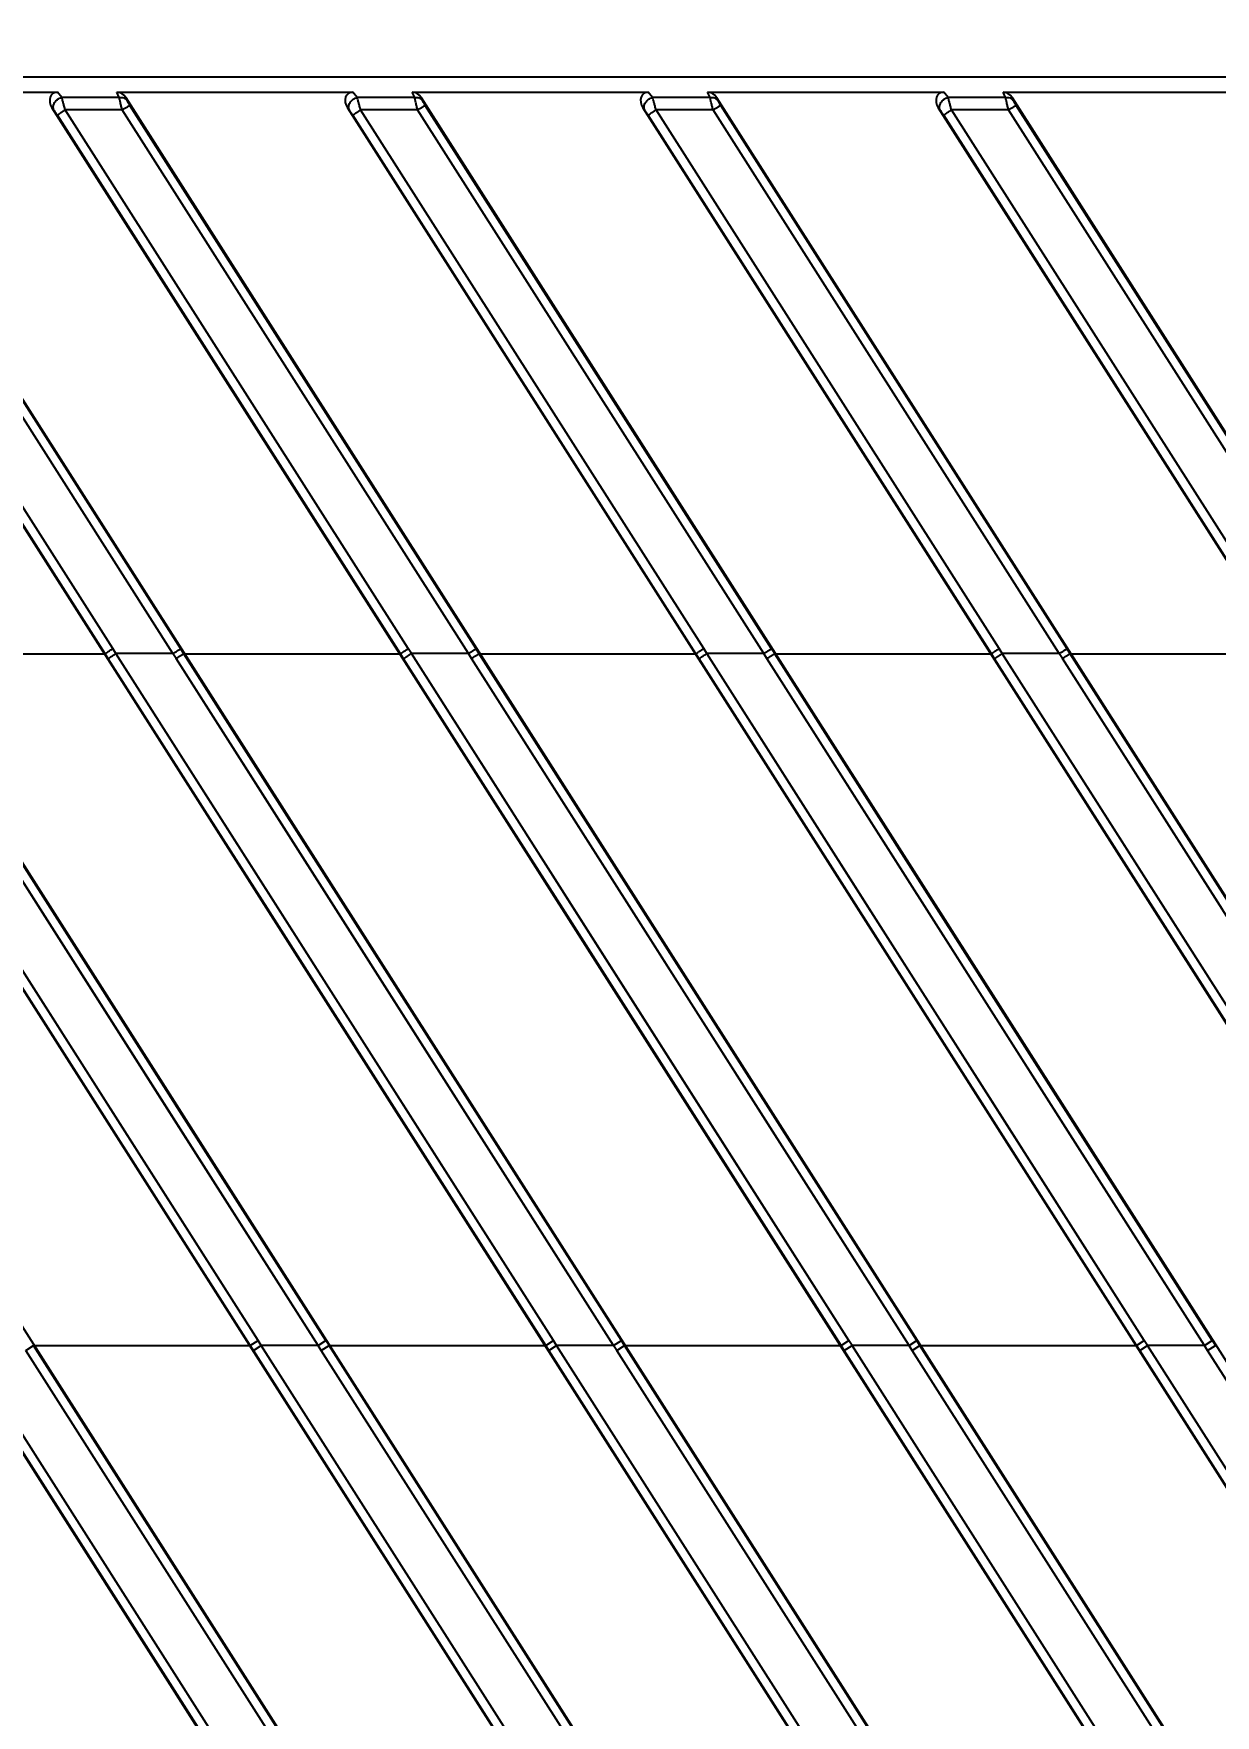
# Model space of a CAD drawing. Header units: millimetres. Extents: x 3299 to 14264, y 1863 to 5555.
# Drawn here: x 4923.2 to 4961.6, y 2785.8 to 2840.4 of the extents above; entities that cross this region are included whole.
import ezdxf

# ---------------------------------------------------------------- set-up
doc = ezdxf.new("R2010")
doc.units = ezdxf.units.MM
doc.layers.add('细实线', color=7, linetype='Continuous', lineweight=18)
doc.styles.add('工程字', font='gbenor.shx', dxfattribs={"bigfont": 'gbcbig.shx'})
doc.dimstyles.new('ISO-200', dxfattribs={"dimtxt": 15, "dimasz": 5, "dimexe": 2, "dimexo": 1, "dimgap": 2, "dimtad": 1, "dimdsep": 46, "dimtxsty": '工程字', "dimcen": 2.5, "dimclrd": 3, "dimclre": 3, "dimclrt": 6, "dimadec": 0, "dimazin": 0, "dimtfac": 1, "dimtmove": 0, "dimatfit": 3, "dimfxl": 1, "dimarcsym": 0})

# ---------------------------------------------------------------- blocks, each defined once
blk = doc.blocks.new('*D156')
at = {"layer": 'Defpoints', "color": 0, "transparency": 16777216}
for p in [(5011.326, 2864.654), (4481.326, 2814.023), (5011.326, 2814.023)]:
    blk.add_point(p, dxfattribs=at)
at = {"layer": '细实线', "color": 3, "lineweight": -2, "transparency": 16777216}
for p, q in [((4481.326, 2815.023), (4481.326, 2866.654)), ((5011.326, 2815.023), (5011.326, 2866.654)), ((4486.326, 2864.654), (5006.326, 2864.654))]:
    blk.add_line(p, q, dxfattribs=at)
at = {"layer": '细实线', "color": 3, "transparency": 16777216}
for points in [[(4486.326, 2865.488), (4486.326, 2863.821), (4481.326, 2864.654)], [(5006.326, 2865.488), (5006.326, 2863.821), (5011.326, 2864.654)]]:
    blk.add_solid(points, dxfattribs=at)
at = {"layer": '细实线', "color": 6, "lineweight": 5, "transparency": 16777216, "insert": (4746.326, 2874.154), "char_height": 15, "attachment_point": 5, "style": '工程字'}
blk.add_mtext('530', dxfattribs=at)
blk = doc.blocks.new('*D157')
at = {"layer": 'Defpoints', "color": 0, "transparency": 16777216}
for p in [(5029.826, 2884.005), (4462.826, 2811.523), (5029.826, 2811.523)]:
    blk.add_point(p, dxfattribs=at)
at = {"layer": '细实线', "color": 3, "lineweight": -2, "transparency": 16777216}
for p, q in [((4462.826, 2812.523), (4462.826, 2886.005)), ((5029.826, 2812.523), (5029.826, 2886.005)), ((4467.826, 2884.005), (5024.826, 2884.005))]:
    blk.add_line(p, q, dxfattribs=at)
at = {"layer": '细实线', "color": 3, "transparency": 16777216}
for points in [[(4467.826, 2884.839), (4467.826, 2883.172), (4462.826, 2884.005)], [(5024.826, 2884.839), (5024.826, 2883.172), (5029.826, 2884.005)]]:
    blk.add_solid(points, dxfattribs=at)
at = {"layer": '细实线', "color": 6, "lineweight": 5, "transparency": 16777216, "insert": (4746.326, 2893.505), "char_height": 15, "attachment_point": 5, "style": '工程字'}
blk.add_mtext('567', dxfattribs=at)

msp = doc.modelspace()

# ---------------------------------------------------------------- linework, layer by layer
at = {"color": 7, "linetype": 'Continuous'}
for p, q in [((4446.32578, 2839.02311), (5046.32578, 2839.02311)), ((4897.3549, 2838.34497), (5045.74141, 2605.42481)), ((4906.95898, 2838.34497), (5045.74141, 2620.5002)), ((4916.27226, 2838.52373), (4923.94707, 2838.52373)), ((4916.56306, 2838.34497), (5045.74141, 2635.57559)), ((4927.95589, 2820.42355), (4916.69952, 2838.09251)), ((4924.08755, 2838.34876), (4923.94707, 2838.52373)), ((4925.95867, 2838.34876), (4924.08755, 2838.34876)), ((4925.87634, 2838.52373), (4933.55115, 2838.52373)), ((4925.95867, 2838.34876), (4925.87634, 2838.52373)), ((4926.21013, 2838.25362), (4926.16715, 2838.34497)), ((4926.16715, 2838.34497), (5045.74141, 2650.65098)), ((4937.55997, 2820.42355), (4926.3036, 2838.09251)), ((4933.69163, 2838.34876), (4933.55115, 2838.52373)), ((4935.56275, 2838.34876), (4933.69163, 2838.34876)), ((4935.48042, 2838.52373), (4943.15523, 2838.52373)), ((4935.56275, 2838.34876), (4935.48042, 2838.52373)), ((4935.77123, 2838.34497), (5045.74141, 2665.72636)), ((4935.81421, 2838.25362), (4935.77123, 2838.34497)), ((4947.16405, 2820.42355), (4935.90768, 2838.09251)), ((4943.29571, 2838.34876), (4943.15523, 2838.52373)), ((4945.16683, 2838.34876), (4943.29571, 2838.34876)), ((4945.0845, 2838.52373), (4952.75931, 2838.52373)), ((4945.16683, 2838.34876), (4945.0845, 2838.52373)), ((4945.37531, 2838.34497), (5045.74141, 2680.80175)), ((4945.41829, 2838.25362), (4945.37531, 2838.34497)), ((4956.76813, 2820.42355), (4945.51176, 2838.09251)), ((4952.8998, 2838.34876), (4952.75931, 2838.52373)), ((4954.77091, 2838.34876), (4952.8998, 2838.34876)), ((4954.68858, 2838.52373), (4962.3634, 2838.52373)), ((4954.77091, 2838.34876), (4954.68858, 2838.52373)), ((4955.02237, 2838.25362), (4954.97939, 2838.34497)), ((4954.97939, 2838.34497), (5045.74141, 2695.87714)), ((4966.37221, 2820.42355), (4955.11584, 2838.09251)), ((4894.95737, 2838.0138), (5045.22157, 2602.14625)), ((4904.56145, 2838.0138), (5045.22157, 2617.22164)), ((4914.16553, 2838.0138), (5045.22157, 2632.29703)), ((4925.49708, 2820.2623), (4914.34258, 2837.77136)), ((4925.74973, 2820.43693), (4914.59523, 2837.94599)), ((4927.70443, 2820.27703), (4916.44806, 2837.94599)), ((4923.83491, 2837.93247), (4923.76961, 2838.0138)), ((4923.76961, 2838.0138), (5045.22157, 2647.37241)), ((4935.10117, 2820.2623), (4923.94666, 2837.77136)), ((4926.05214, 2837.94599), (4924.19931, 2837.94599)), ((4935.35381, 2820.43693), (4924.19931, 2837.94599)), ((4937.30851, 2820.27703), (4926.05214, 2837.94599)), ((4933.43899, 2837.93247), (4933.37369, 2838.0138)), ((4933.37369, 2838.0138), (5045.22157, 2662.4478)), ((4944.70525, 2820.2623), (4933.55074, 2837.77136)), ((4935.65622, 2837.94599), (4933.80339, 2837.94599)), ((4944.95789, 2820.43693), (4933.80339, 2837.94599)), ((4946.91259, 2820.27703), (4935.65622, 2837.94599)), ((4943.04307, 2837.93247), (4942.97777, 2838.0138)), ((4942.97777, 2838.0138), (5045.22157, 2677.52319)), ((4954.30933, 2820.2623), (4943.15483, 2837.77136)), ((4945.2603, 2837.94599), (4943.40747, 2837.94599)), ((4954.56197, 2820.43693), (4943.40747, 2837.94599)), ((4956.51667, 2820.27703), (4945.2603, 2837.94599)), ((4952.64715, 2837.93247), (4952.58185, 2838.0138)), ((4952.58185, 2838.0138), (5045.22157, 2692.59858)), ((4963.91341, 2820.2623), (4952.75891, 2837.77136)), ((4954.86438, 2837.94599), (4953.01155, 2837.94599)), ((4964.16605, 2820.43693), (4953.01155, 2837.94599)), ((4966.12075, 2820.27703), (4954.86438, 2837.94599)), ((4930.21658, 2797.78013), (4915.99488, 2820.1024)), ((4930.46863, 2797.94082), (4916.24752, 2820.27703)), ((4932.42382, 2797.78013), (4918.20215, 2820.11712)), ((4923.4009, 2811.95182), (4918.20215, 2820.11712)), ((4932.67587, 2797.94072), (4918.45361, 2820.26375)), ((4923.65258, 2812.10355), (4918.45361, 2820.26375)), ((4925.48101, 2820.25206), (4918.48544, 2820.25206)), ((4925.48101, 2820.25206), (4925.49708, 2820.2623)), ((4925.59896, 2820.1024), (4925.49708, 2820.2623)), ((4939.82066, 2797.78013), (4925.59896, 2820.1024)), ((4925.8516, 2820.27703), (4925.74973, 2820.43693)), ((4927.70443, 2820.27703), (4925.8516, 2820.27703)), ((4931.0244, 2812.15242), (4925.8516, 2820.27703)), ((4940.07271, 2797.94082), (4925.8516, 2820.27703)), ((4927.80623, 2820.11712), (4927.70443, 2820.27703)), ((4942.0279, 2797.78013), (4927.80623, 2820.11712)), ((4928.05769, 2820.26375), (4927.95589, 2820.42355)), ((4928.08952, 2820.25206), (4928.05769, 2820.26375)), ((4942.27995, 2797.94072), (4928.05769, 2820.26375)), ((4935.08509, 2820.25206), (4928.08952, 2820.25206)), ((4935.08509, 2820.25206), (4935.10117, 2820.2623)), ((4935.20304, 2820.1024), (4935.10117, 2820.2623)), ((4949.42474, 2797.78013), (4935.20304, 2820.1024)), ((4935.45568, 2820.27703), (4935.35381, 2820.43693)), ((4937.30851, 2820.27703), (4935.45568, 2820.27703)), ((4949.67679, 2797.94082), (4935.45568, 2820.27703)), ((4937.41032, 2820.11712), (4937.30851, 2820.27703)), ((4951.63198, 2797.78013), (4937.41032, 2820.11712)), ((4942.60906, 2811.95182), (4937.41032, 2820.11712)), ((4937.66178, 2820.26375), (4937.55997, 2820.42355)), ((4937.6936, 2820.25206), (4937.66178, 2820.26375)), ((4951.88403, 2797.94072), (4937.66178, 2820.26375)), ((4942.86074, 2812.10355), (4937.66178, 2820.26375)), ((4944.68917, 2820.25206), (4937.6936, 2820.25206)), ((4944.68917, 2820.25206), (4944.70525, 2820.2623)), ((4944.80712, 2820.1024), (4944.70525, 2820.2623)), ((4949.98014, 2811.98286), (4944.80712, 2820.1024)), ((4959.02882, 2797.78013), (4944.80712, 2820.1024)), ((4945.05976, 2820.27703), (4944.95789, 2820.43693)), ((4946.91259, 2820.27703), (4945.05976, 2820.27703)), ((4959.28088, 2797.94082), (4945.05976, 2820.27703)), ((4950.23257, 2812.15242), (4945.05976, 2820.27703)), ((4947.0144, 2820.11712), (4946.91259, 2820.27703)), ((4961.23606, 2797.78013), (4947.0144, 2820.11712)), ((4952.21314, 2811.95182), (4947.0144, 2820.11712)), ((4947.26586, 2820.26375), (4947.16405, 2820.42355)), ((4947.29768, 2820.25206), (4947.26586, 2820.26375)), ((4961.48812, 2797.94072), (4947.26586, 2820.26375)), ((4952.46482, 2812.10355), (4947.26586, 2820.26375)), ((4954.29325, 2820.25206), (4947.29768, 2820.25206)), ((4954.29325, 2820.25206), (4954.30933, 2820.2623)), ((4954.4112, 2820.1024), (4954.30933, 2820.2623)), ((4968.6329, 2797.78013), (4954.4112, 2820.1024)), ((4959.58422, 2811.98286), (4954.4112, 2820.1024)), ((4954.66384, 2820.27703), (4954.56197, 2820.43693)), ((4956.51667, 2820.27703), (4954.66384, 2820.27703)), ((4968.88496, 2797.94082), (4954.66384, 2820.27703)), ((4959.83665, 2812.15242), (4954.66384, 2820.27703)), ((4956.61848, 2820.11712), (4956.51667, 2820.27703)), ((4970.84015, 2797.78013), (4956.61848, 2820.11712)), ((4961.81723, 2811.95182), (4956.61848, 2820.11712)), ((4956.86994, 2820.26375), (4956.76813, 2820.42355)), ((4956.90177, 2820.25206), (4956.86994, 2820.26375)), ((4971.0922, 2797.94072), (4956.86994, 2820.26375)), ((4962.0689, 2812.10355), (4956.86994, 2820.26375)), ((4963.89733, 2820.25206), (4956.90177, 2820.25206)), ((4927.90742, 2804.87374), (4923.4009, 2811.95182)), ((4928.15928, 2805.02989), (4923.65258, 2812.10355)), ((4935.52259, 2805.0874), (4931.0244, 2812.15242)), ((4947.11558, 2804.87374), (4942.60906, 2811.95182)), ((4947.36745, 2805.02989), (4942.86074, 2812.10355)), ((4954.47851, 2804.92225), (4949.98014, 2811.98286)), ((4954.73075, 2805.0874), (4950.23257, 2812.15242)), ((4956.71966, 2804.87374), (4952.21314, 2811.95182)), ((4956.97153, 2805.02989), (4952.46482, 2812.10355)), ((4964.08259, 2804.92225), (4959.58422, 2811.98286)), ((4964.33483, 2805.0874), (4959.83665, 2812.15242)), ((4932.42382, 2797.78013), (4927.90742, 2804.87374)), ((4932.67587, 2797.94072), (4928.15928, 2805.02989)), ((4939.82066, 2797.78013), (4935.27035, 2804.92225)), ((4940.07271, 2797.94082), (4935.52259, 2805.0874)), ((4942.0279, 2797.78013), (4937.5115, 2804.87374)), ((4949.42474, 2797.78013), (4944.87443, 2804.92225)), ((4949.67679, 2797.94082), (4945.12667, 2805.0874)), ((4951.63198, 2797.78013), (4947.11558, 2804.87374)), ((4951.88403, 2797.94072), (4947.36745, 2805.02989)), ((4959.02882, 2797.78013), (4954.47851, 2804.92225)), ((4959.28088, 2797.94082), (4954.73075, 2805.0874)), ((4961.23606, 2797.78013), (4956.71966, 2804.87374)), ((4961.48812, 2797.94072), (4956.97153, 2805.02989)), ((5004.83075, 2665.58396), (4920.7148, 2797.61956)), ((5005.0828, 2665.74454), (4920.96685, 2797.78013)), ((4922.92204, 2797.61956), (4923.1741, 2797.78013)), ((5004.83075, 2669.04864), (4922.92204, 2797.61956)), ((4923.1741, 2797.78013), (4930.21658, 2797.78013)), ((5005.0828, 2669.20921), (4923.1741, 2797.78013)), ((4930.21658, 2797.78013), (4930.46863, 2797.94082)), ((4930.31888, 2797.61956), (4930.21658, 2797.78013)), ((4930.31888, 2797.61956), (4930.57093, 2797.78013)), ((5004.83075, 2680.65935), (4930.31888, 2797.61956)), ((4930.57093, 2797.78013), (4930.46863, 2797.94082)), ((4932.42382, 2797.78013), (4930.57093, 2797.78013)), ((5005.0828, 2680.81992), (4930.57093, 2797.78013)), ((4932.42382, 2797.78013), (4932.67587, 2797.94072)), ((4932.52612, 2797.61956), (4932.42382, 2797.78013)), ((4932.52612, 2797.61956), (4932.77818, 2797.78013)), ((5004.83075, 2684.12403), (4932.52612, 2797.61956)), ((4932.77818, 2797.78013), (4932.67587, 2797.94072)), ((4932.77818, 2797.78013), (4939.82066, 2797.78013)), ((5005.0828, 2684.2846), (4932.77818, 2797.78013)), ((4939.82066, 2797.78013), (4940.07271, 2797.94082)), ((4939.92296, 2797.61956), (4939.82066, 2797.78013)), ((4939.92296, 2797.61956), (4940.17501, 2797.78013)), ((5004.83075, 2695.73473), (4939.92296, 2797.61956)), ((4940.17501, 2797.78013), (4940.07271, 2797.94082)), ((4942.0279, 2797.78013), (4940.17501, 2797.78013)), ((5005.0828, 2695.89531), (4940.17501, 2797.78013)), ((4942.0279, 2797.78013), (4942.27995, 2797.94072)), ((4942.1302, 2797.61956), (4942.0279, 2797.78013)), ((4942.1302, 2797.61956), (4942.38226, 2797.78013)), ((5004.83075, 2699.19941), (4942.1302, 2797.61956)), ((4942.38226, 2797.78013), (4942.27995, 2797.94072)), ((4942.38226, 2797.78013), (4949.42474, 2797.78013)), ((5005.0828, 2699.35999), (4942.38226, 2797.78013)), ((4949.42474, 2797.78013), (4949.67679, 2797.94082)), ((4949.52704, 2797.61956), (4949.42474, 2797.78013)), ((4949.52704, 2797.61956), (4949.7791, 2797.78013)), ((5004.83075, 2710.81012), (4949.52704, 2797.61956)), ((4949.7791, 2797.78013), (4949.67679, 2797.94082)), ((4951.63198, 2797.78013), (4949.7791, 2797.78013)), ((5005.0828, 2710.9707), (4949.7791, 2797.78013)), ((4951.63198, 2797.78013), (4951.88403, 2797.94072)), ((4951.73429, 2797.61956), (4951.63198, 2797.78013)), ((4951.73429, 2797.61956), (4951.98634, 2797.78013)), ((5004.83075, 2714.2748), (4951.73429, 2797.61956)), ((4951.98634, 2797.78013), (4951.88403, 2797.94072)), ((4951.98634, 2797.78013), (4959.02882, 2797.78013)), ((5005.0828, 2714.43538), (4951.98634, 2797.78013)), ((4959.02882, 2797.78013), (4959.28088, 2797.94082)), ((4959.13112, 2797.61956), (4959.02882, 2797.78013)), ((4959.13112, 2797.61956), (4959.38318, 2797.78013)), ((5004.83075, 2725.88551), (4959.13112, 2797.61956)), ((4959.38318, 2797.78013), (4959.28088, 2797.94082)), ((4961.23606, 2797.78013), (4959.38318, 2797.78013)), ((5005.0828, 2726.04609), (4959.38318, 2797.78013)), ((4961.23606, 2797.78013), (4961.48812, 2797.94072)), ((4961.33837, 2797.61956), (4961.23606, 2797.78013)), ((4961.33837, 2797.61956), (4961.59042, 2797.78013)), ((5004.83075, 2729.35019), (4961.33837, 2797.61956)), ((4961.59042, 2797.78013), (4961.48812, 2797.94072))]:
    msp.add_line(p, q, dxfattribs=at)
for points in [[(4923.45505, 2808.39297), (4918.71216, 2815.83737), (4915.99488, 2820.1024)], [(4923.70738, 2808.56028), (4918.96469, 2816.00934), (4916.24752, 2820.27703)], [(4935.27035, 2804.92225), (4930.77198, 2811.98286), (4928.31624, 2815.83737), (4925.59896, 2820.1024)], [(4937.5115, 2804.87374), (4933.00498, 2811.95182), (4930.53648, 2815.82893), (4927.80623, 2820.11712)], [(4935.55249, 2808.50006), (4930.78805, 2815.97823), (4928.05769, 2820.26375)], [(4944.87443, 2804.92225), (4940.37606, 2811.98286), (4937.92032, 2815.83737), (4935.20304, 2820.1024)], [(4945.12667, 2805.0874), (4940.62848, 2812.15242), (4938.17285, 2816.00934), (4935.45568, 2820.27703)], [(4930.46863, 2797.94082), (4925.91851, 2805.0874), (4923.70738, 2808.56028)], [(4930.21658, 2797.78013), (4925.66627, 2804.92225), (4923.45505, 2808.39297)], [(4942.27995, 2797.94072), (4937.76336, 2805.02989), (4935.55249, 2808.50006)]]:
    msp.add_lwpolyline(points, dxfattribs=at)
for centre, major_axis, ratio, start_param, end_param in [((4924.03136, 2838.16211), (-0.2343, 0.31404), 0.76533515, -0.51882817, 1.47454304), ((4925.92574, 2838.16211), (-0.14927, 0.34104), 0.80568351, -1.37965727, -0.33902978), ((4933.63544, 2838.16211), (-0.2343, 0.31404), 0.76533515, -0.51882817, 1.47454304), ((4935.52982, 2838.16211), (-0.14927, 0.34104), 0.80568351, -1.37965727, -0.33902978), ((4943.23952, 2838.16211), (-0.2343, 0.31404), 0.76533515, -0.51882817, 1.47454304), ((4945.1339, 2838.16211), (-0.14927, 0.34104), 0.80568351, -1.37965727, -0.33902978), ((4952.8436, 2838.16211), (-0.2343, 0.31404), 0.76533515, -0.51882817, 1.47454304), ((4954.73798, 2838.16211), (-0.14927, 0.34104), 0.80568351, -1.37965727, -0.33902978)]:
    msp.add_ellipse(centre, major_axis=major_axis, ratio=ratio, start_param=start_param, end_param=end_param, dxfattribs=at)
for points, knots in [([(4923.83491, 2837.93247), (4923.82536, 2837.95009), (4923.81151, 2837.98955), (4923.80863, 2838.0536), (4923.82293, 2838.11957), (4923.85329, 2838.18351), (4923.89773, 2838.24176), (4923.95361, 2838.29092), (4924.01755, 2838.32809), (4924.0641, 2838.34371), (4924.08755, 2838.34876)], [0, 0, 0, 0, 0.10844555, 0.2222064, 0.34283408, 0.47007702, 0.60223167, 0.73663362, 0.87019056, 1, 1, 1, 1]), ([(4924.19931, 2837.94599), (4924.18916, 2837.9858), (4924.1692, 2838.06268), (4924.13974, 2838.17163), (4924.11295, 2838.26617), (4924.09564, 2838.32354), (4924.08755, 2838.34876)], [0, 0, 0, 0, 0.29485547, 0.57001457, 0.80989987, 1, 1, 1, 1]), ([(4925.95867, 2838.34876), (4925.98346, 2838.35189), (4926.03292, 2838.35266), (4926.1036, 2838.3364), (4926.16497, 2838.3036), (4926.19722, 2838.27138), (4926.21013, 2838.25362)], [0, 0, 0, 0, 0.26668817, 0.52221526, 0.76582258, 1, 1, 1, 1]), ([(4926.05214, 2837.94599), (4926.04206, 2837.98553), (4926.02294, 2838.06203), (4925.9969, 2838.17086), (4925.97812, 2838.25385), (4925.96593, 2838.31156), (4925.96086, 2838.33701), (4925.95867, 2838.34876)], [0, 0, 0, 0, 0.29602193, 0.57205429, 0.81181228, 0.91325389, 1, 1, 1, 1]), ([(4926.05214, 2837.94599), (4926.06738, 2837.95567), (4926.09735, 2837.97456), (4926.14117, 2838.0017), (4926.18205, 2838.02651), (4926.21369, 2838.04527), (4926.23654, 2838.05848), (4926.25143, 2838.06693), (4926.26468, 2838.07425), (4926.27616, 2838.08039), (4926.28579, 2838.0853), (4926.29348, 2838.08895), (4926.29867, 2838.09114), (4926.30183, 2838.09216), (4926.30307, 2838.09245), (4926.3036, 2838.09251)], [0, 0, 0, 0, 0.18590398, 0.36479896, 0.53070948, 0.6782195, 0.74352371, 0.80245516, 0.85454367, 0.89935516, 0.93653682, 0.96580983, 0.98696961, 0.99449233, 1, 1, 1, 1]), ([(4926.3036, 2838.09251), (4926.29398, 2838.10762), (4926.27546, 2838.13722), (4926.24972, 2838.18014), (4926.23062, 2838.21374), (4926.21787, 2838.23778), (4926.2125, 2838.24859), (4926.21013, 2838.25362)], [0, 0, 0, 0, 0.28836486, 0.56200238, 0.80568441, 0.91038826, 1, 1, 1, 1]), ([(4933.43899, 2837.93247), (4933.42944, 2837.95009), (4933.41559, 2837.98955), (4933.41271, 2838.0536), (4933.42701, 2838.11957), (4933.45737, 2838.18351), (4933.50181, 2838.24176), (4933.55769, 2838.29092), (4933.62163, 2838.32809), (4933.66818, 2838.34371), (4933.69163, 2838.34876)], [0, 0, 0, 0, 0.10844555, 0.2222064, 0.34283408, 0.47007702, 0.60223167, 0.73663362, 0.87019056, 1, 1, 1, 1]), ([(4933.80339, 2837.94599), (4933.79324, 2837.9858), (4933.77328, 2838.06268), (4933.74382, 2838.17163), (4933.71704, 2838.26617), (4933.69972, 2838.32354), (4933.69163, 2838.34876)], [0, 0, 0, 0, 0.29485547, 0.57001457, 0.80989987, 1, 1, 1, 1]), ([(4935.56275, 2838.34876), (4935.58755, 2838.35189), (4935.637, 2838.35266), (4935.70768, 2838.3364), (4935.76905, 2838.3036), (4935.8013, 2838.27138), (4935.81421, 2838.25362)], [0, 0, 0, 0, 0.26668817, 0.52221526, 0.76582258, 1, 1, 1, 1]), ([(4935.65622, 2837.94599), (4935.64614, 2837.98553), (4935.62702, 2838.06203), (4935.60098, 2838.17086), (4935.5822, 2838.25385), (4935.57001, 2838.31156), (4935.56495, 2838.33701), (4935.56275, 2838.34876)], [0, 0, 0, 0, 0.29602193, 0.57205429, 0.81181228, 0.91325389, 1, 1, 1, 1]), ([(4935.65622, 2837.94599), (4935.67146, 2837.95567), (4935.70143, 2837.97456), (4935.74526, 2838.0017), (4935.78613, 2838.02651), (4935.81777, 2838.04527), (4935.84062, 2838.05848), (4935.85552, 2838.06693), (4935.86876, 2838.07425), (4935.88025, 2838.08039), (4935.88987, 2838.0853), (4935.89756, 2838.08895), (4935.90275, 2838.09114), (4935.90591, 2838.09216), (4935.90715, 2838.09245), (4935.90768, 2838.09251)], [0, 0, 0, 0, 0.18590398, 0.36479896, 0.53070948, 0.6782195, 0.74352371, 0.80245516, 0.85454367, 0.89935516, 0.93653682, 0.96580983, 0.98696961, 0.99449233, 1, 1, 1, 1]), ([(4935.90768, 2838.09251), (4935.89806, 2838.10762), (4935.87954, 2838.13722), (4935.8538, 2838.18014), (4935.8347, 2838.21374), (4935.82195, 2838.23778), (4935.81658, 2838.24859), (4935.81421, 2838.25362)], [0, 0, 0, 0, 0.28836486, 0.56200238, 0.80568441, 0.91038826, 1, 1, 1, 1]), ([(4943.04307, 2837.93247), (4943.03352, 2837.95009), (4943.01967, 2837.98955), (4943.01679, 2838.0536), (4943.03109, 2838.11957), (4943.06145, 2838.18351), (4943.1059, 2838.24176), (4943.16177, 2838.29092), (4943.22571, 2838.32809), (4943.27226, 2838.34371), (4943.29571, 2838.34876)], [0, 0, 0, 0, 0.10844555, 0.2222064, 0.34283408, 0.47007702, 0.60223167, 0.73663362, 0.87019056, 1, 1, 1, 1]), ([(4943.40747, 2837.94599), (4943.39732, 2837.9858), (4943.37736, 2838.06268), (4943.3479, 2838.17163), (4943.32112, 2838.26617), (4943.3038, 2838.32354), (4943.29571, 2838.34876)], [0, 0, 0, 0, 0.29485547, 0.57001457, 0.80989987, 1, 1, 1, 1]), ([(4945.16683, 2838.34876), (4945.19163, 2838.35189), (4945.24108, 2838.35266), (4945.31176, 2838.3364), (4945.37313, 2838.3036), (4945.40539, 2838.27138), (4945.41829, 2838.25362)], [0, 0, 0, 0, 0.26668817, 0.52221526, 0.76582258, 1, 1, 1, 1]), ([(4945.2603, 2837.94599), (4945.25022, 2837.98553), (4945.2311, 2838.06203), (4945.20506, 2838.17086), (4945.18628, 2838.25385), (4945.17409, 2838.31156), (4945.16903, 2838.33701), (4945.16683, 2838.34876)], [0, 0, 0, 0, 0.29602193, 0.57205429, 0.81181228, 0.91325389, 1, 1, 1, 1]), ([(4945.2603, 2837.94599), (4945.27554, 2837.95567), (4945.30551, 2837.97456), (4945.34934, 2838.0017), (4945.39021, 2838.02651), (4945.42185, 2838.04527), (4945.4447, 2838.05848), (4945.4596, 2838.06693), (4945.47284, 2838.07425), (4945.48433, 2838.08039), (4945.49395, 2838.0853), (4945.50164, 2838.08895), (4945.50683, 2838.09114), (4945.50999, 2838.09216), (4945.51123, 2838.09245), (4945.51176, 2838.09251)], [0, 0, 0, 0, 0.18590398, 0.36479896, 0.53070948, 0.6782195, 0.74352371, 0.80245516, 0.85454367, 0.89935516, 0.93653682, 0.96580983, 0.98696961, 0.99449233, 1, 1, 1, 1]), ([(4945.51176, 2838.09251), (4945.50214, 2838.10762), (4945.48362, 2838.13722), (4945.45788, 2838.18014), (4945.43879, 2838.21374), (4945.42604, 2838.23778), (4945.42066, 2838.24859), (4945.41829, 2838.25362)], [0, 0, 0, 0, 0.28836486, 0.56200238, 0.80568441, 0.91038826, 1, 1, 1, 1]), ([(4952.64715, 2837.93247), (4952.6376, 2837.95009), (4952.62375, 2837.98955), (4952.62088, 2838.0536), (4952.63517, 2838.11957), (4952.66553, 2838.18351), (4952.70998, 2838.24176), (4952.76585, 2838.29092), (4952.82979, 2838.32809), (4952.87634, 2838.34371), (4952.8998, 2838.34876)], [0, 0, 0, 0, 0.10844555, 0.2222064, 0.34283408, 0.47007702, 0.60223167, 0.73663362, 0.87019056, 1, 1, 1, 1]), ([(4953.01155, 2837.94599), (4953.0014, 2837.9858), (4952.98144, 2838.06268), (4952.95198, 2838.17163), (4952.9252, 2838.26617), (4952.90788, 2838.32354), (4952.8998, 2838.34876)], [0, 0, 0, 0, 0.29485547, 0.57001457, 0.80989987, 1, 1, 1, 1]), ([(4954.77091, 2838.34876), (4954.79571, 2838.35189), (4954.84516, 2838.35266), (4954.91584, 2838.3364), (4954.97721, 2838.3036), (4955.00947, 2838.27138), (4955.02237, 2838.25362)], [0, 0, 0, 0, 0.26668817, 0.52221526, 0.76582258, 1, 1, 1, 1]), ([(4954.86438, 2837.94599), (4954.8543, 2837.98553), (4954.83519, 2838.06203), (4954.80914, 2838.17086), (4954.79037, 2838.25385), (4954.77817, 2838.31156), (4954.77311, 2838.33701), (4954.77091, 2838.34876)], [0, 0, 0, 0, 0.29602193, 0.57205429, 0.81181228, 0.91325389, 1, 1, 1, 1]), ([(4954.86438, 2837.94599), (4954.87962, 2837.95567), (4954.9096, 2837.97456), (4954.95342, 2838.0017), (4954.99429, 2838.02651), (4955.02593, 2838.04527), (4955.04878, 2838.05848), (4955.06368, 2838.06693), (4955.07692, 2838.07425), (4955.08841, 2838.08039), (4955.09803, 2838.0853), (4955.10572, 2838.08895), (4955.11092, 2838.09114), (4955.11407, 2838.09216), (4955.11531, 2838.09245), (4955.11584, 2838.09251)], [0, 0, 0, 0, 0.18590398, 0.36479896, 0.53070948, 0.6782195, 0.74352371, 0.80245516, 0.85454367, 0.89935516, 0.93653682, 0.96580983, 0.98696961, 0.99449233, 1, 1, 1, 1]), ([(4955.11584, 2838.09251), (4955.10622, 2838.10762), (4955.0877, 2838.13722), (4955.06196, 2838.18014), (4955.04287, 2838.21374), (4955.03012, 2838.23778), (4955.02474, 2838.24859), (4955.02237, 2838.25362)], [0, 0, 0, 0, 0.28836486, 0.56200238, 0.80568441, 0.91038826, 1, 1, 1, 1]), ([(4923.94666, 2837.77136), (4923.93669, 2837.78701), (4923.91698, 2837.81738), (4923.8878, 2837.8606), (4923.86075, 2837.89882), (4923.8432, 2837.92214), (4923.83491, 2837.93247)], [0, 0, 0, 0, 0.28380523, 0.55375068, 0.79746018, 1, 1, 1, 1]), ([(4923.94666, 2837.77136), (4923.94696, 2837.77184), (4923.94778, 2837.77289), (4923.95018, 2837.77544), (4923.95463, 2837.77943), (4923.96161, 2837.78517), (4923.97071, 2837.79222), (4923.98183, 2837.80051), (4923.99488, 2837.80997), (4924.00975, 2837.82051), (4924.03275, 2837.83652), (4924.06496, 2837.85843), (4924.10697, 2837.88637), (4924.15225, 2837.91591), (4924.18344, 2837.9359), (4924.19931, 2837.94599)], [0, 0, 0, 0, 0.00544723, 0.01294926, 0.03418257, 0.06367056, 0.10118675, 0.14642605, 0.19900416, 0.25844914, 0.32425053, 0.47252082, 0.63854773, 0.81650365, 1, 1, 1, 1]), ([(4933.55074, 2837.77136), (4933.54077, 2837.78701), (4933.52106, 2837.81738), (4933.49188, 2837.8606), (4933.46483, 2837.89882), (4933.44728, 2837.92214), (4933.43899, 2837.93247)], [0, 0, 0, 0, 0.28380523, 0.55375068, 0.79746018, 1, 1, 1, 1]), ([(4933.55074, 2837.77136), (4933.55104, 2837.77184), (4933.55186, 2837.77289), (4933.55426, 2837.77544), (4933.55871, 2837.77943), (4933.5657, 2837.78517), (4933.57479, 2837.79222), (4933.58591, 2837.80051), (4933.59896, 2837.80997), (4933.61383, 2837.82051), (4933.63684, 2837.83652), (4933.66905, 2837.85843), (4933.71105, 2837.88637), (4933.75633, 2837.91591), (4933.78752, 2837.9359), (4933.80339, 2837.94599)], [0, 0, 0, 0, 0.00544723, 0.01294926, 0.03418257, 0.06367056, 0.10118675, 0.14642605, 0.19900416, 0.25844914, 0.32425053, 0.47252082, 0.63854773, 0.81650365, 1, 1, 1, 1]), ([(4943.15483, 2837.77136), (4943.14486, 2837.78701), (4943.12514, 2837.81738), (4943.09596, 2837.8606), (4943.06891, 2837.89882), (4943.05136, 2837.92214), (4943.04307, 2837.93247)], [0, 0, 0, 0, 0.28380523, 0.55375068, 0.79746018, 1, 1, 1, 1]), ([(4943.15483, 2837.77136), (4943.15512, 2837.77184), (4943.15594, 2837.77289), (4943.15835, 2837.77544), (4943.16279, 2837.77943), (4943.16978, 2837.78517), (4943.17887, 2837.79222), (4943.18999, 2837.80051), (4943.20304, 2837.80997), (4943.21791, 2837.82051), (4943.24092, 2837.83652), (4943.27313, 2837.85843), (4943.31513, 2837.88637), (4943.36041, 2837.91591), (4943.3916, 2837.9359), (4943.40747, 2837.94599)], [0, 0, 0, 0, 0.00544723, 0.01294926, 0.03418257, 0.06367056, 0.10118675, 0.14642605, 0.19900416, 0.25844914, 0.32425053, 0.47252082, 0.63854773, 0.81650365, 1, 1, 1, 1]), ([(4952.75891, 2837.77136), (4952.74894, 2837.78701), (4952.72922, 2837.81738), (4952.70004, 2837.8606), (4952.67299, 2837.89882), (4952.65544, 2837.92214), (4952.64715, 2837.93247)], [0, 0, 0, 0, 0.28380523, 0.55375068, 0.79746018, 1, 1, 1, 1]), ([(4952.75891, 2837.77136), (4952.7592, 2837.77184), (4952.76003, 2837.77289), (4952.76243, 2837.77544), (4952.76687, 2837.77943), (4952.77386, 2837.78517), (4952.78295, 2837.79222), (4952.79407, 2837.80051), (4952.80712, 2837.80997), (4952.82199, 2837.82051), (4952.845, 2837.83652), (4952.87721, 2837.85843), (4952.91922, 2837.88637), (4952.96449, 2837.91591), (4952.99568, 2837.9359), (4953.01155, 2837.94599)], [0, 0, 0, 0, 0.00544723, 0.01294926, 0.03418257, 0.06367056, 0.10118675, 0.14642605, 0.19900416, 0.25844914, 0.32425053, 0.47252082, 0.63854773, 0.81650365, 1, 1, 1, 1]), ([(4925.49708, 2820.2623), (4925.49738, 2820.26278), (4925.4982, 2820.26382), (4925.5006, 2820.26638), (4925.50505, 2820.27037), (4925.51204, 2820.27611), (4925.52113, 2820.28316), (4925.53225, 2820.29145), (4925.5453, 2820.30091), (4925.56017, 2820.31145), (4925.58317, 2820.32746), (4925.61539, 2820.34937), (4925.65739, 2820.37731), (4925.70267, 2820.40685), (4925.73386, 2820.42684), (4925.74973, 2820.43693)], [0, 0, 0, 0, 0.00544723, 0.01294926, 0.03418256, 0.06367055, 0.10118674, 0.14642604, 0.19900415, 0.25844913, 0.32425052, 0.47252081, 0.63854773, 0.81650364, 1, 1, 1, 1]), ([(4925.59896, 2820.1024), (4925.59925, 2820.10287), (4925.60008, 2820.10392), (4925.60248, 2820.10647), (4925.60693, 2820.11046), (4925.61391, 2820.1162), (4925.623, 2820.12325), (4925.63412, 2820.13154), (4925.64717, 2820.141), (4925.66204, 2820.15154), (4925.68505, 2820.16756), (4925.71726, 2820.18947), (4925.75927, 2820.21741), (4925.80454, 2820.24695), (4925.83573, 2820.26694), (4925.8516, 2820.27703)], [0, 0, 0, 0, 0.00544722, 0.01294924, 0.03418254, 0.06367052, 0.10118672, 0.14642602, 0.19900414, 0.25844914, 0.32425054, 0.47252085, 0.63854778, 0.81650368, 1, 1, 1, 1]), ([(4927.70443, 2820.27703), (4927.71967, 2820.28671), (4927.74964, 2820.3056), (4927.79346, 2820.33274), (4927.83434, 2820.35755), (4927.86598, 2820.37631), (4927.88882, 2820.38952), (4927.90372, 2820.39796), (4927.91697, 2820.40529), (4927.92845, 2820.41143), (4927.93808, 2820.41634), (4927.94577, 2820.41999), (4927.95096, 2820.42218), (4927.95412, 2820.4232), (4927.95536, 2820.42349), (4927.95589, 2820.42355)], [0, 0, 0, 0, 0.18590398, 0.36479897, 0.53070949, 0.67821952, 0.74352373, 0.80245518, 0.85454369, 0.89935518, 0.93653684, 0.96580984, 0.98696962, 0.99449234, 1, 1, 1, 1]), ([(4927.80623, 2820.11712), (4927.82148, 2820.12681), (4927.85145, 2820.1457), (4927.89528, 2820.17285), (4927.93616, 2820.19767), (4927.9678, 2820.21645), (4927.99065, 2820.22967), (4928.00554, 2820.23812), (4928.01879, 2820.24545), (4928.03027, 2820.25159), (4928.0399, 2820.25652), (4928.04758, 2820.26017), (4928.05277, 2820.26237), (4928.05593, 2820.2634), (4928.05716, 2820.26369), (4928.0577, 2820.26375)], [0, 0, 0, 0, 0.18590081, 0.36479731, 0.53071224, 0.67822777, 0.74353457, 0.80246822, 0.85455831, 0.89937051, 0.93655173, 0.96582274, 0.98697824, 0.99449743, 1, 1, 1, 1]), ([(4935.10117, 2820.2623), (4935.10146, 2820.26278), (4935.10228, 2820.26382), (4935.10469, 2820.26638), (4935.10913, 2820.27037), (4935.11612, 2820.27611), (4935.12521, 2820.28316), (4935.13633, 2820.29145), (4935.14938, 2820.30091), (4935.16425, 2820.31145), (4935.18726, 2820.32746), (4935.21947, 2820.34937), (4935.26147, 2820.37731), (4935.30675, 2820.40685), (4935.33794, 2820.42684), (4935.35381, 2820.43693)], [0, 0, 0, 0, 0.00544723, 0.01294926, 0.03418256, 0.06367055, 0.10118674, 0.14642604, 0.19900415, 0.25844913, 0.32425052, 0.47252081, 0.63854773, 0.81650364, 1, 1, 1, 1]), ([(4935.20304, 2820.1024), (4935.20333, 2820.10287), (4935.20416, 2820.10392), (4935.20656, 2820.10647), (4935.21101, 2820.11046), (4935.21799, 2820.1162), (4935.22709, 2820.12325), (4935.2382, 2820.13154), (4935.25126, 2820.141), (4935.26612, 2820.15154), (4935.28913, 2820.16756), (4935.32134, 2820.18947), (4935.36335, 2820.21741), (4935.40862, 2820.24695), (4935.43981, 2820.26694), (4935.45568, 2820.27703)], [0, 0, 0, 0, 0.00544722, 0.01294924, 0.03418254, 0.06367052, 0.10118672, 0.14642602, 0.19900414, 0.25844914, 0.32425054, 0.47252085, 0.63854778, 0.81650368, 1, 1, 1, 1]), ([(4937.30851, 2820.27703), (4937.32375, 2820.28671), (4937.35372, 2820.3056), (4937.39754, 2820.33274), (4937.43842, 2820.35755), (4937.47006, 2820.37631), (4937.49291, 2820.38952), (4937.5078, 2820.39796), (4937.52105, 2820.40529), (4937.53253, 2820.41143), (4937.54216, 2820.41634), (4937.54985, 2820.41999), (4937.55504, 2820.42218), (4937.5582, 2820.4232), (4937.55944, 2820.42349), (4937.55997, 2820.42355)], [0, 0, 0, 0, 0.18590398, 0.36479897, 0.53070949, 0.67821952, 0.74352373, 0.80245518, 0.85454369, 0.89935518, 0.93653684, 0.96580984, 0.98696962, 0.99449234, 1, 1, 1, 1]), ([(4937.41032, 2820.11712), (4937.42556, 2820.12681), (4937.45553, 2820.1457), (4937.49936, 2820.17285), (4937.54024, 2820.19767), (4937.57188, 2820.21645), (4937.59473, 2820.22967), (4937.60963, 2820.23812), (4937.62287, 2820.24545), (4937.63435, 2820.25159), (4937.64398, 2820.25652), (4937.65166, 2820.26017), (4937.65685, 2820.26237), (4937.66001, 2820.2634), (4937.66125, 2820.26369), (4937.66178, 2820.26375)], [0, 0, 0, 0, 0.18590081, 0.36479731, 0.53071224, 0.67822777, 0.74353457, 0.80246822, 0.85455831, 0.89937051, 0.93655173, 0.96582274, 0.98697824, 0.99449743, 1, 1, 1, 1]), ([(4944.70525, 2820.2623), (4944.70554, 2820.26278), (4944.70637, 2820.26382), (4944.70877, 2820.26638), (4944.71321, 2820.27037), (4944.7202, 2820.27611), (4944.72929, 2820.28316), (4944.74041, 2820.29145), (4944.75346, 2820.30091), (4944.76833, 2820.31145), (4944.79134, 2820.32746), (4944.82355, 2820.34937), (4944.86556, 2820.37731), (4944.91083, 2820.40685), (4944.94202, 2820.42684), (4944.95789, 2820.43693)], [0, 0, 0, 0, 0.00544723, 0.01294926, 0.03418256, 0.06367055, 0.10118674, 0.14642604, 0.19900415, 0.25844913, 0.32425052, 0.47252081, 0.63854773, 0.81650364, 1, 1, 1, 1]), ([(4944.80712, 2820.1024), (4944.80742, 2820.10287), (4944.80824, 2820.10392), (4944.81064, 2820.10647), (4944.81509, 2820.11046), (4944.82207, 2820.1162), (4944.83117, 2820.12325), (4944.84229, 2820.13154), (4944.85534, 2820.141), (4944.87021, 2820.15154), (4944.89321, 2820.16756), (4944.92542, 2820.18947), (4944.96743, 2820.21741), (4945.0127, 2820.24695), (4945.04389, 2820.26694), (4945.05976, 2820.27703)], [0, 0, 0, 0, 0.00544722, 0.01294924, 0.03418254, 0.06367052, 0.10118672, 0.14642602, 0.19900414, 0.25844914, 0.32425054, 0.47252085, 0.63854778, 0.81650368, 1, 1, 1, 1]), ([(4946.91259, 2820.27703), (4946.92783, 2820.28671), (4946.9578, 2820.3056), (4947.00163, 2820.33274), (4947.0425, 2820.35755), (4947.07414, 2820.37631), (4947.09699, 2820.38952), (4947.11189, 2820.39796), (4947.12513, 2820.40529), (4947.13662, 2820.41143), (4947.14624, 2820.41634), (4947.15393, 2820.41999), (4947.15912, 2820.42218), (4947.16228, 2820.4232), (4947.16352, 2820.42349), (4947.16405, 2820.42355)], [0, 0, 0, 0, 0.18590398, 0.36479897, 0.53070949, 0.67821952, 0.74352373, 0.80245518, 0.85454369, 0.89935518, 0.93653684, 0.96580984, 0.98696962, 0.99449234, 1, 1, 1, 1]), ([(4947.0144, 2820.11712), (4947.02964, 2820.12681), (4947.05962, 2820.1457), (4947.10344, 2820.17285), (4947.14432, 2820.19767), (4947.17596, 2820.21645), (4947.19881, 2820.22967), (4947.21371, 2820.23812), (4947.22695, 2820.24545), (4947.23843, 2820.25159), (4947.24806, 2820.25652), (4947.25574, 2820.26017), (4947.26093, 2820.26237), (4947.26409, 2820.2634), (4947.26533, 2820.26369), (4947.26586, 2820.26375)], [0, 0, 0, 0, 0.18590081, 0.36479731, 0.53071224, 0.67822777, 0.74353457, 0.80246822, 0.85455831, 0.89937051, 0.93655173, 0.96582274, 0.98697824, 0.99449743, 1, 1, 1, 1]), ([(4954.30933, 2820.2623), (4954.30962, 2820.26278), (4954.31045, 2820.26382), (4954.31285, 2820.26638), (4954.31729, 2820.27037), (4954.32428, 2820.27611), (4954.33337, 2820.28316), (4954.34449, 2820.29145), (4954.35754, 2820.30091), (4954.37241, 2820.31145), (4954.39542, 2820.32746), (4954.42763, 2820.34937), (4954.46964, 2820.37731), (4954.51491, 2820.40685), (4954.5461, 2820.42684), (4954.56197, 2820.43693)], [0, 0, 0, 0, 0.00544723, 0.01294926, 0.03418256, 0.06367055, 0.10118674, 0.14642604, 0.19900415, 0.25844913, 0.32425052, 0.47252081, 0.63854773, 0.81650364, 1, 1, 1, 1]), ([(4954.4112, 2820.1024), (4954.4115, 2820.10287), (4954.41232, 2820.10392), (4954.41472, 2820.10647), (4954.41917, 2820.11046), (4954.42615, 2820.1162), (4954.43525, 2820.12325), (4954.44637, 2820.13154), (4954.45942, 2820.141), (4954.47429, 2820.15154), (4954.49729, 2820.16756), (4954.5295, 2820.18947), (4954.57151, 2820.21741), (4954.61679, 2820.24695), (4954.64797, 2820.26694), (4954.66384, 2820.27703)], [0, 0, 0, 0, 0.00544722, 0.01294924, 0.03418254, 0.06367052, 0.10118672, 0.14642602, 0.19900414, 0.25844914, 0.32425054, 0.47252085, 0.63854778, 0.81650368, 1, 1, 1, 1]), ([(4956.51667, 2820.27703), (4956.53191, 2820.28671), (4956.56188, 2820.3056), (4956.60571, 2820.33274), (4956.64658, 2820.35755), (4956.67822, 2820.37631), (4956.70107, 2820.38952), (4956.71597, 2820.39796), (4956.72921, 2820.40529), (4956.7407, 2820.41143), (4956.75032, 2820.41634), (4956.75801, 2820.41999), (4956.7632, 2820.42218), (4956.76636, 2820.4232), (4956.7676, 2820.42349), (4956.76813, 2820.42355)], [0, 0, 0, 0, 0.18590398, 0.36479897, 0.53070949, 0.67821952, 0.74352373, 0.80245518, 0.85454369, 0.89935518, 0.93653684, 0.96580984, 0.98696962, 0.99449234, 1, 1, 1, 1]), ([(4956.61848, 2820.11712), (4956.63372, 2820.12681), (4956.6637, 2820.1457), (4956.70752, 2820.17285), (4956.7484, 2820.19767), (4956.78004, 2820.21645), (4956.80289, 2820.22967), (4956.81779, 2820.23812), (4956.83103, 2820.24545), (4956.84252, 2820.25159), (4956.85214, 2820.25652), (4956.85982, 2820.26017), (4956.86502, 2820.26237), (4956.86817, 2820.2634), (4956.86941, 2820.26369), (4956.86994, 2820.26375)], [0, 0, 0, 0, 0.18590081, 0.36479731, 0.53071224, 0.67822777, 0.74353457, 0.80246822, 0.85455831, 0.89937051, 0.93655173, 0.96582274, 0.98697824, 0.99449743, 1, 1, 1, 1])]:
    msp.add_open_spline(points, degree=3, knots=knots, dxfattribs=at)

# ---------------------------------------------------------------- dimensions: what is measured, and where the dimension line sits
at = {"layer": '细实线', "color": 3, "lineweight": 5}
for base, p1, p2, picture, middle in [((5029.82578, 2884.00532), (4462.82578, 2811.52311), (5029.82578, 2811.52311), '*D157', (4746.32578, 2893.50532)), ((5011.32578, 2864.65425), (4481.32578, 2814.02311), (5011.32578, 2814.02311), '*D156', (4746.32578, 2874.15425))]:
    dim = msp.add_linear_dim(base=base, p1=p1, p2=p2, dimstyle='ISO-200', dxfattribs=at)
    dim.commit()
    dim.dimension.update_dxf_attribs({"geometry": picture, "text_midpoint": middle})

doc.saveas('drawing.dxf')
